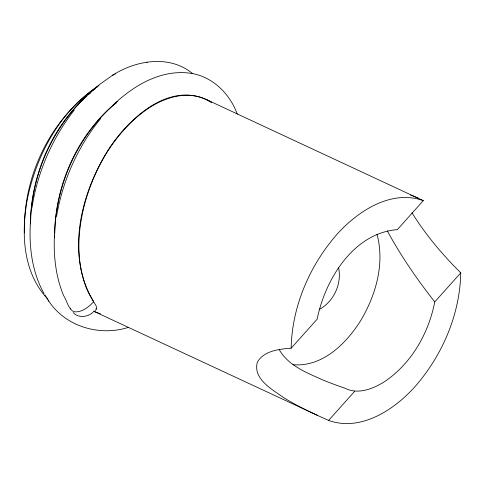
<?xml version="1.0" encoding="UTF-8"?>
<svg xmlns="http://www.w3.org/2000/svg" width="485" height="485" viewBox="0 0 485 485"><rect width="100%" height="100%" fill="white"/><g stroke="black" fill="none" stroke-linecap="round" stroke-linejoin="round"><path stroke-width="0.73" d="M30.331 223.858C31.034 172.805 54.132 121.08 94.563 89.258M30.549 223.791C31.173 176.079 51.719 128.404 86.894 96.012M54.744 233.697C55.751 186.228 76.412 138.922 111.562 106.846M291.164 348.194C291.958 307.078 309.084 266.974 335.596 235.892C356.317 212.078 390.625 188.889 423.308 200.626L397.318 229.654C353.419 232.982 325.102 279.56 317.154 319.172L291.164 348.194C279.178 349.127 264.082 350.625 257.383 362.095C252.509 379.034 272.897 389.946 284.337 398.058C298.469 406.685 313.504 413.687 328.606 420.422C361.289 432.165 395.602 408.97 416.318 385.157C442.829 354.074 459.956 313.971 460.75 272.855C442.435 254.661 425.636 234.758 411.995 212.794M54.465 235.177C53.405 255.656 55.69 276.644 63.65 295.68C67.082 300.67 68.015 308.86 73.847 311.728C81.68 312.855 88.603 307.053 93.708 301.785C65.784 255.831 80.28 196.201 106.409 152.775C126.694 119.789 170.587 77.909 211.624 102.408M30.755 217.668C28.524 243.434 31.252 270.612 43.996 293.552M31.895 208.186C37.327 172.563 52.028 138.352 74.32 110.022M56.575 216.268C62.601 180.778 77.715 146.779 100.474 118.843M460.75 272.855L434.76 301.882C428.613 333.365 411.365 363.677 384.399 381.743C372.898 388.934 357.966 394.869 344.968 388.206C337.463 385.642 330.006 382.92 322.671 379.9C306.708 372.692 288.272 365.648 279.227 349.637M94.957 310.533C97.443 309.375 96.879 307.005 95.775 305.289C92.029 298.881 87.821 292.691 85.469 285.568C75.43 257.741 77.909 226.938 86.081 198.959C96.521 164.585 116.073 131.811 145.433 110.41C162.378 98.14 185.7 89.974 205.864 99.31L423.308 200.626M328.606 420.422L354.596 391.401M112.817 105.397C133.048 85.809 160.48 69.41 189.653 73.138C211.957 75.945 229.835 93.514 237.274 114.114M112.035 106.421L116.37 102.82M92.92 90.113L99.48 84.542L112.799 75.09C136.261 60.158 169.756 54.562 192.612 73.617M88.803 94.345L90.246 93.132M117.77 101.256C77.339 133.775 54.308 186.216 54.556 237.789M96.563 308.599L95.836 308.763M93.102 312.304C87.633 317.178 78.443 318.348 73.144 312.582M146.276 62.735L147.131 62.141M112.799 75.09L112.478 75.327L114.248 74.526M97.455 86.682C50.476 118.57 22.771 176.522 24.474 232.952M98.94 85.56C60.855 110.283 37.472 153.042 27.894 196.595C20.903 230.896 22.189 271.782 47.433 298.663M319.457 309.339C333.704 301.664 342.028 283.689 338.603 267.872M115.309 74.023L115.721 73.829M128.622 327.296C99.395 336.82 64.45 326.387 47.942 299.785M292.976 364.696C322.173 367.303 345.944 343.907 360.416 321.034C375.796 295.492 384.957 263.846 377.021 234.34M410.553 195.085L410.892 195.182M99.698 313.462L100.401 313.674M98.297 313.019L98.995 313.243M411.589 195.394L418.149 198.092M97.606 312.783L93.526 311.17L317.56 415.421M205.864 99.31L209.332 101.135M210.454 101.814L211.551 102.529M434.76 301.882C417.094 279.487 400.877 255.844 387.248 230.769M44.905 294.983L48.882 301.264M70.495 308.096L70.761 309.018"/></g></svg>
